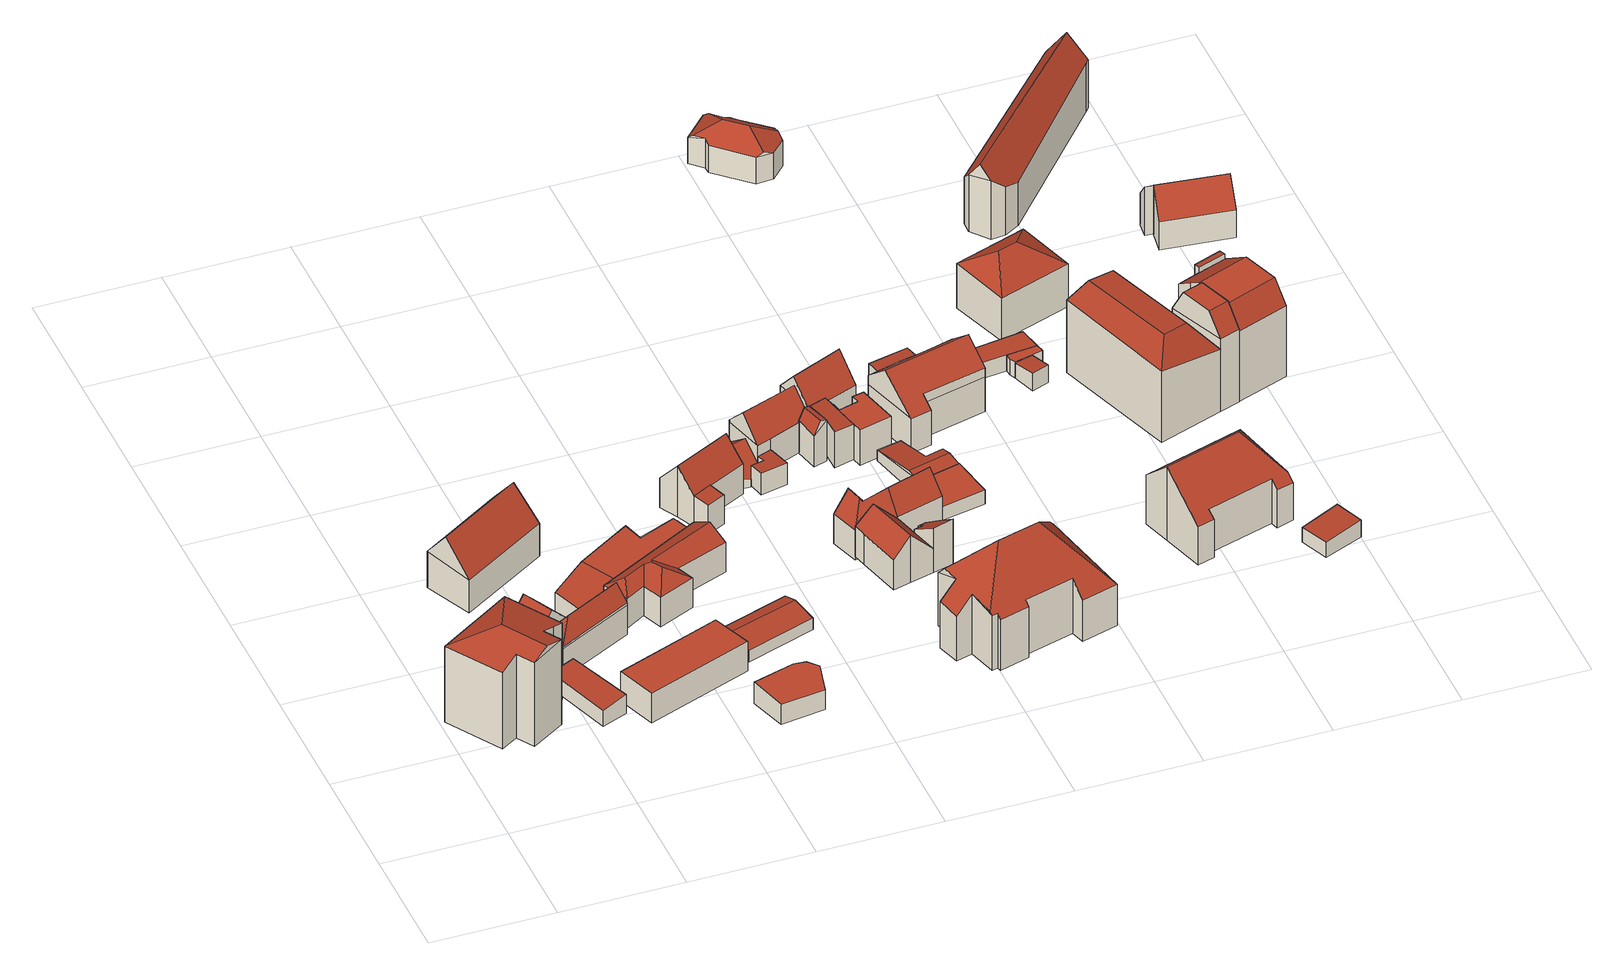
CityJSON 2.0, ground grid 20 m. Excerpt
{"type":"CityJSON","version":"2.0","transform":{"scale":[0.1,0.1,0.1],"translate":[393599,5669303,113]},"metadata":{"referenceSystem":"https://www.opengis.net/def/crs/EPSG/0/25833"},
"CityObjects":{
"building1":{"type":"Building","attributes":{"Dachtyp_tdc":"tdcFreeFormRoof","Gemeindeschluessel":14627140,"Dachneigung":16.89,"QualitaetDacherkennung":45,"Geometrietyp2DReferenz":"3000","function":"31001_9998","roofType":"5000","measuredHeight":16.54},"geometry":[{"type":"MultiSurface","lod":"2","boundaries":[[[0,1,2,3]],[[1,4,5,2]],[[4,6,7,5]],[[6,8,9,7]],[[8,10,11,9]],[[10,12,13,11]],[[12,14,15,13]],[[14,16,17,15]],[[16,0,3,17]],[[1,18,19]],[[14,12,20,19,18,0,16]],[[6,4,1,19,20,10,8]],[[12,10,20]],[[1,0,18]],[[3,2,5,7,9,11,13,15,17]]],"semantics":{"surfaces":[{"type":"WallSurface"},{"type":"RoofSurface"},{"type":"GroundSurface"}],"values":[0,0,0,0,0,0,0,0,0,1,1,1,0,0,2]}}]},
"building2":{"type":"Building","attributes":{"Dachtyp_tdc":"tdcPolyFlatRoof","Gemeindeschluessel":14627140,"Dachneigung":9.14,"QualitaetDacherkennung":57,"Geometrietyp2DReferenz":"3000","function":"31001_9998","roofType":"2100","measuredHeight":3.49},"geometry":[{"type":"MultiSurface","lod":"2","boundaries":[[[21,22,23,24]],[[22,25,26,23]],[[25,27,28,26]],[[27,29,30,28]],[[29,21,24,30]],[[29,27,25,22,21]],[[24,23,26,28,30]]],"semantics":{"surfaces":[{"type":"WallSurface"},{"type":"RoofSurface"},{"type":"GroundSurface"}],"values":[0,0,0,0,0,1,2]}}]},
"building3":{"type":"Building","attributes":{"Gemeindeschluessel":14627140,"Geometrietyp2DReferenz":"3000","function":"31001_9998","roofType":"9999"},"children":["building3-1","building3-2"]},
"building3-1":{"type":"BuildingPart","attributes":{"Dachtyp_tdc":"tdcGableRoof","Dachneigung":46.16,"QualitaetDacherkennung":69,"Geometrietyp2DReferenz":"3000","roofType":"3100","measuredHeight":8.43},"parents":["building3"],"geometry":[{"type":"MultiSurface","lod":"2","boundaries":[[[31,32,33,34,35]],[[32,36,37,33]],[[36,38,39,37]],[[36,32,40]],[[31,41,38,42]],[[32,31,42,40]],[[38,36,40,42]],[[34,33,37,39]],[[35,41,31]],[[34,39,38,41,35]]],"semantics":{"surfaces":[{"type":"WallSurface"},{"type":"RoofSurface"},{"type":"GroundSurface"},{"type":"ClosureSurface"}],"values":[0,0,0,0,0,1,1,2,0,3]}}]},
"building3-2":{"type":"BuildingPart","attributes":{"Dachtyp_tdc":"tdcHipAndGableRoof","Dachneigung":50.55,"QualitaetDacherkennung":56,"Geometrietyp2DReferenz":"3000","roofType":"5000","measuredHeight":8.38},"parents":["building3"],"geometry":[{"type":"MultiSurface","lod":"2","boundaries":[[[43,35,34,44]],[[45,46,47,39,38]],[[46,48,49,47]],[[48,50,51,49]],[[50,43,44,51]],[[35,52,53]],[[52,54,55,53]],[[35,53,55,48,46,45,41]],[[50,54,52,43]],[[48,55,54,50]],[[43,52,35]],[[44,34,39,47,49,51]],[[38,41,45]],[[39,34,35,41,38]]],"semantics":{"surfaces":[{"type":"WallSurface"},{"type":"RoofSurface"},{"type":"GroundSurface"},{"type":"ClosureSurface"}],"values":[0,0,0,0,0,1,1,1,0,0,0,2,0,3]}}]},
"building4":{"type":"Building","attributes":{"Dachtyp_tdc":"tdcGableRoof","Gemeindeschluessel":14627140,"Dachneigung":48.51,"QualitaetDacherkennung":77,"Geometrietyp2DReferenz":"3000","function":"31001_9998","roofType":"3100","measuredHeight":11.18},"geometry":[{"type":"MultiSurface","lod":"2","boundaries":[[[56,57,58,59]],[[57,60,61,58]],[[60,62,63,61]],[[62,56,59,63]],[[60,57,64]],[[56,62,65]],[[57,56,65,64]],[[62,60,64,65]],[[59,58,61,63]]],"semantics":{"surfaces":[{"type":"WallSurface"},{"type":"RoofSurface"},{"type":"GroundSurface"}],"values":[0,0,0,0,0,0,1,1,2]}}]},
"building5":{"type":"Building","attributes":{"Dachtyp_tdc":"tdcPolyFlatRoof","Gemeindeschluessel":14627140,"Dachneigung":0,"QualitaetDacherkennung":58,"Geometrietyp2DReferenz":"3000","function":"31001_9998","roofType":"1000","measuredHeight":5.31},"geometry":[{"type":"MultiSurface","lod":"2","boundaries":[[[66,67,68,69]],[[67,70,71,68]],[[70,72,73,71]],[[72,66,69,73]],[[72,70,67,66]],[[69,68,71,73]]],"semantics":{"surfaces":[{"type":"WallSurface"},{"type":"RoofSurface"},{"type":"GroundSurface"}],"values":[0,0,0,0,1,2]}}]},
"building6":{"type":"Building","attributes":{"Dachtyp_tdc":"tdcPolyFlatRoof","Gemeindeschluessel":14627140,"Dachneigung":2.82,"QualitaetDacherkennung":82,"Geometrietyp2DReferenz":"3000","function":"31001_9998","roofType":"2100","measuredHeight":3.91},"geometry":[{"type":"MultiSurface","lod":"2","boundaries":[[[74,75,76,77]],[[75,78,79,76]],[[78,80,81,79]],[[80,82,83,81]],[[82,84,85,83]],[[84,74,77,85]],[[84,82,80,78,75,74]],[[77,76,79,81,83,85]]],"semantics":{"surfaces":[{"type":"WallSurface"},{"type":"RoofSurface"},{"type":"GroundSurface"}],"values":[0,0,0,0,0,0,1,2]}}]},
"building7":{"type":"Building","attributes":{"Dachtyp_tdc":"tdcFreeFormRoof","Gemeindeschluessel":14627140,"Dachneigung":0.134,"QualitaetDacherkennung":58,"Geometrietyp2DReferenz":"3000","function":"31001_9998","roofType":"5000","measuredHeight":5.16},"geometry":[{"type":"MultiSurface","lod":"2","boundaries":[[[86,87,88,89]],[[87,90,91,88]],[[90,92,93,91]],[[92,94,95,93]],[[94,96,97,95]],[[96,98,99,97]],[[98,86,89,99]],[[98,100,101,87,86]],[[96,102,94,92,90,101,100]],[[90,87,101]],[[96,94,102]],[[98,96,100]],[[89,88,91,93,95,97,99]]],"semantics":{"surfaces":[{"type":"WallSurface"},{"type":"RoofSurface"},{"type":"GroundSurface"}],"values":[0,0,0,0,0,0,0,1,1,0,0,0,2]}}]},
"building8":{"type":"Building","attributes":{"Dachtyp_tdc":"tdcFreeFormRoof","Gemeindeschluessel":14627140,"Dachneigung":29.66,"QualitaetDacherkennung":18,"Geometrietyp2DReferenz":"3000","function":"31001_9998","roofType":"5000","measuredHeight":7.29},"geometry":[{"type":"MultiSurface","lod":"2","boundaries":[[[103,104,105,106]],[[104,107,108,105]],[[107,109,110,108]],[[109,111,112,110]],[[111,113,114,112]],[[113,115,116,114]],[[115,117,118,116]],[[117,103,106,118]],[[119,120,121,122,123,117,115]],[[119,115,113]],[[120,119,113,111]],[[124,121,120,111,109]],[[124,109,107]],[[122,121,124,107,104]],[[123,122,104,103]],[[123,103,117]],[[106,105,108,110,112,114,116,118]]],"semantics":{"surfaces":[{"type":"WallSurface"},{"type":"RoofSurface"},{"type":"GroundSurface"}],"values":[0,0,0,0,0,0,0,0,1,1,1,1,1,1,1,0,2]}}]},
"building9":{"type":"Building","attributes":{"Gemeindeschluessel":14627140,"Dachtyp_tdc":"tdcGableRoof","Dachneigung":12.07,"QualitaetDacherkennung":49,"Geometrietyp2DReferenz":"3000","function":"31001_9998","roofType":"3100","measuredHeight":3},"geometry":[{"type":"MultiSurface","lod":"2","boundaries":[[[125,126,127,128]],[[126,129,130,127]],[[129,131,132,130]],[[131,125,128,132]],[[129,126,133]],[[125,131,134]],[[126,125,134,133]],[[131,129,133,134]],[[128,127,130,132]]],"semantics":{"surfaces":[{"type":"WallSurface"},{"type":"RoofSurface"},{"type":"GroundSurface"}],"values":[0,0,0,0,0,0,1,1,2]}}]},
"building10":{"type":"Building","attributes":{"Gemeindeschluessel":14627140,"Geometrietyp2DReferenz":"3000","function":"31001_9998","roofType":"9999"},"children":["building10-1","building10-2"]},
"building10-1":{"type":"BuildingPart","attributes":{"Dachtyp_tdc":"tdcPolyFlatRoof","Dachneigung":8.15,"QualitaetDacherkennung":69,"Geometrietyp2DReferenz":"3000","roofType":"2100","measuredHeight":5.69},"parents":["building10"],"geometry":[{"type":"MultiSurface","lod":"2","boundaries":[[[135,136,137,138,139]],[[136,140,141,137]],[[140,142,143,144,141]],[[142,140,136,135]],[[138,137,141,144]],[[139,143,142,135]],[[139,138,144,143]]],"semantics":{"surfaces":[{"type":"WallSurface"},{"type":"RoofSurface"},{"type":"GroundSurface"},{"type":"ClosureSurface"}],"values":[0,0,0,1,2,0,3]}}]},
"building10-2":{"type":"BuildingPart","attributes":{"Dachtyp_tdc":"tdcGableRoof","Dachneigung":49.41,"QualitaetDacherkennung":79,"Geometrietyp2DReferenz":"3000","roofType":"3100","measuredHeight":9.41},"parents":["building10"],"geometry":[{"type":"MultiSurface","lod":"2","boundaries":[[[143,145,146,144]],[[145,147,148,146]],[[147,149,150,148]],[[149,151,152,150]],[[151,153,154,152]],[[153,155,156,154]],[[155,139,138,156]],[[151,149,147,145]],[[145,143,139,155,153,151]],[[138,144,146,148,150,152,154,156]],[[143,144,138,139]]],"semantics":{"surfaces":[{"type":"WallSurface"},{"type":"RoofSurface"},{"type":"GroundSurface"},{"type":"ClosureSurface"}],"values":[0,0,0,0,0,0,0,1,1,2,3]}}]},
"building11":{"type":"Building","attributes":{"Dachtyp_tdc":"tdcFreeFormRoof","Gemeindeschluessel":14627140,"Dachneigung":42.02,"QualitaetDacherkennung":54,"Geometrietyp2DReferenz":"3000","function":"31001_9998","roofType":"5000","measuredHeight":5.21},"geometry":[{"type":"MultiSurface","lod":"2","boundaries":[[[157,158,159,160]],[[158,161,162,159]],[[161,163,164,162]],[[163,165,166,164]],[[165,167,168,166]],[[167,169,170,168]],[[169,157,160,170]],[[158,157,171,172,161]],[[171,169,167,165,163,172]],[[157,169,171]],[[163,161,172]],[[160,159,162,164,166,168,170]]],"semantics":{"surfaces":[{"type":"WallSurface"},{"type":"RoofSurface"},{"type":"GroundSurface"}],"values":[0,0,0,0,0,0,0,1,1,0,0,2]}}]},
"building12":{"type":"Building","attributes":{"Gemeindeschluessel":14627140,"Geometrietyp2DReferenz":"3000","function":"31001_9998","roofType":"9999"},"children":["building12-1","building12-2"]},
"building12-1":{"type":"BuildingPart","attributes":{"Dachtyp_tdc":"tdcPolyFlatRoof","Dachneigung":33.7,"QualitaetDacherkennung":82,"Geometrietyp2DReferenz":"3000","roofType":"2100","measuredHeight":8.14},"parents":["building12"],"geometry":[{"type":"MultiSurface","lod":"2","boundaries":[[[173,174,175,176,177]],[[174,178,179,175]],[[178,180,181,179]],[[180,182,183,181]],[[182,184,185,183]],[[184,186,187,188,185]],[[186,184,182,180,178,174,173]],[[176,175,179,181,183,185,188]],[[173,177,187,186]],[[177,176,188,187]]],"semantics":{"surfaces":[{"type":"WallSurface"},{"type":"RoofSurface"},{"type":"GroundSurface"},{"type":"ClosureSurface"}],"values":[0,0,0,0,0,0,1,2,0,3]}}]},
"building12-2":{"type":"BuildingPart","attributes":{"Dachtyp_tdc":"tdcGableRoof","Dachneigung":45.66,"QualitaetDacherkennung":77,"Geometrietyp2DReferenz":"3000","roofType":"3100","measuredHeight":8.54},"parents":["building12"],"geometry":[{"type":"MultiSurface","lod":"2","boundaries":[[[189,190,191,192]],[[190,193,194,191]],[[193,177,176,194]],[[187,195,196,188]],[[195,197,198,196]],[[197,199,200,198]],[[199,189,192,200]],[[195,187,177,193,190]],[[190,189,199,197,195]],[[192,191,194,176,188,196,198,200]],[[187,188,176,177]]],"semantics":{"surfaces":[{"type":"WallSurface"},{"type":"RoofSurface"},{"type":"GroundSurface"},{"type":"ClosureSurface"}],"values":[0,0,0,0,0,0,0,1,1,2,3]}}]},
"building13":{"type":"Building","attributes":{"Dachtyp_tdc":"tdcFreeFormRoof","Gemeindeschluessel":14627140,"Dachneigung":54.24,"QualitaetDacherkennung":25,"Geometrietyp2DReferenz":"3000","function":"31001_9998","roofType":"5000","measuredHeight":9.15},"geometry":[{"type":"MultiSurface","lod":"2","boundaries":[[[201,202,203,204]],[[202,205,206,203]],[[205,207,208,206]],[[207,209,210,208]],[[209,211,212,210]],[[211,213,214,212]],[[213,201,204,214]],[[215,216,213,211]],[[215,211,209]],[[217,216,215,209,207]],[[218,219,217,207,205]],[[218,205,202]],[[219,218,202,201]],[[216,217,219,201,213]],[[204,203,206,208,210,212,214]]],"semantics":{"surfaces":[{"type":"WallSurface"},{"type":"RoofSurface"},{"type":"GroundSurface"}],"values":[0,0,0,0,0,0,0,1,0,1,1,0,1,1,2]}}]},
"building14":{"type":"Building","attributes":{"Gemeindeschluessel":14627140,"Geometrietyp2DReferenz":"3000","function":"31001_9998","roofType":"9999"},"children":["building14-1","building14-2","building14-3"]},
"building14-1":{"type":"BuildingPart","attributes":{"Dachtyp_tdc":"tdcGableRoof","Dachneigung":47.63,"QualitaetDacherkennung":72,"Geometrietyp2DReferenz":"3000","roofType":"3100","measuredHeight":9.34},"parents":["building14"],"geometry":[{"type":"MultiSurface","lod":"2","boundaries":[[[220,221,222,223,224]],[[225,226,227,228,229]],[[226,230,231,227]],[[230,232,233,231]],[[221,234,235,236,237,225]],[[238,237,236,239]],[[226,238,239,230]],[[230,239,236,235,232]],[[225,237,238,226]],[[232,235,234,220]],[[220,234,221]],[[224,223,228,227,231,233]],[[229,222,221,225]],[[229,228,223,222]],[[224,233,232,220]]],"semantics":{"surfaces":[{"type":"WallSurface"},{"type":"RoofSurface"},{"type":"GroundSurface"},{"type":"ClosureSurface"}],"values":[0,0,0,0,1,1,0,0,0,0,0,2,0,3,3]}}]},
"building14-2":{"type":"BuildingPart","attributes":{"Dachtyp_tdc":"tdcGableRoof","Dachneigung":62.83,"QualitaetDacherkennung":43,"Geometrietyp2DReferenz":"3000","roofType":"3100","measuredHeight":7.85},"parents":["building14"],"geometry":[{"type":"MultiSurface","lod":"2","boundaries":[[[240,241,242,233,232]],[[241,243,244,242]],[[243,245,220,224,244]],[[243,241,246]],[[240,245,247]],[[241,240,247,246]],[[245,243,246,247]],[[233,242,244,224]],[[232,220,245,240]],[[232,233,224,220]]],"semantics":{"surfaces":[{"type":"WallSurface"},{"type":"RoofSurface"},{"type":"GroundSurface"},{"type":"ClosureSurface"}],"values":[0,0,0,0,0,1,1,2,0,3]}}]},
"building14-3":{"type":"BuildingPart","attributes":{"Dachtyp_tdc":"tdcPolyFlatRoof","Dachneigung":3.8,"QualitaetDacherkennung":68,"Geometrietyp2DReferenz":"3000","roofType":"2100","measuredHeight":3.87},"parents":["building14"],"geometry":[{"type":"MultiSurface","lod":"2","boundaries":[[[222,248,249,223]],[[248,250,251,249]],[[250,252,253,251]],[[252,254,255,253]],[[254,229,228,255]],[[229,254,252,250,248,222]],[[223,249,251,253,255,228]],[[222,223,228,229]]],"semantics":{"surfaces":[{"type":"WallSurface"},{"type":"RoofSurface"},{"type":"GroundSurface"},{"type":"ClosureSurface"}],"values":[0,0,0,0,0,1,2,3]}}]},
"building15":{"type":"Building","attributes":{"Dachtyp_tdc":"tdcFreeFormRoof","Gemeindeschluessel":14627140,"Dachneigung":46.14,"QualitaetDacherkennung":55,"Geometrietyp2DReferenz":"3000","function":"31001_9998","roofType":"5000","measuredHeight":16.93},"geometry":[{"type":"MultiSurface","lod":"2","boundaries":[[[256,257,258,259]],[[257,260,261,258]],[[260,262,263,261]],[[262,264,265,263]],[[264,266,267,265]],[[266,268,269,267]],[[268,270,271,269]],[[270,272,273,271]],[[272,274,275,273]],[[274,276,277,275]],[[276,278,279,277]],[[278,280,281,279]],[[280,282,283,281]],[[282,284,285,283]],[[284,286,287,285]],[[286,288,289,287]],[[288,290,291,289]],[[290,256,259,291]],[[286,292,293,294,256,290,288]],[[270,268,295,296]],[[293,292,284,282,280,278,276,274,272,270,296]],[[296,295,266,264,262,260,257,294,293]],[[286,284,292]],[[268,266,295]],[[257,256,294]],[[259,258,261,263,265,267,269,271,273,275,277,279,281,283,285,287,289,291]]],"semantics":{"surfaces":[{"type":"WallSurface"},{"type":"RoofSurface"},{"type":"GroundSurface"}],"values":[0,0,0,0,0,0,0,0,0,0,0,0,0,0,0,0,0,0,1,1,1,1,0,0,0,2]}}]},
"building16":{"type":"Building","attributes":{"Gemeindeschluessel":14627140,"Geometrietyp2DReferenz":"3000","function":"31001_9998","roofType":"9999"},"children":["building16-1","building16-2","building16-3"]},
"building16-1":{"type":"BuildingPart","attributes":{"Dachtyp_tdc":"tdcGableRoof","Dachneigung":47.45,"QualitaetDacherkennung":79,"Geometrietyp2DReferenz":"3000","roofType":"3100","measuredHeight":9.73},"parents":["building16"],"geometry":[{"type":"MultiSurface","lod":"2","boundaries":[[[297,298,299,300]],[[298,301,302,299]],[[303,297,300,304]],[[301,298,305]],[[297,303,306]],[[298,297,306,305]],[[303,307,301,305,306]],[[300,299,302,308,304]],[[308,302,301,307]],[[304,308,307,303]]],"semantics":{"surfaces":[{"type":"WallSurface"},{"type":"RoofSurface"},{"type":"GroundSurface"},{"type":"ClosureSurface"}],"values":[0,0,0,0,0,1,1,2,0,3]}}]},
"building16-2":{"type":"BuildingPart","attributes":{"Dachtyp_tdc":"tdcPolyFlatRoof","Dachneigung":2.73,"QualitaetDacherkennung":79,"Geometrietyp2DReferenz":"3000","roofType":"2100","measuredHeight":6.58},"parents":["building16"],"geometry":[{"type":"MultiSurface","lod":"2","boundaries":[[[309,241,310,311]],[[241,312,303,304,310]],[[313,314,315,308,307]],[[314,316,317,315]],[[318,309,311,319]],[[318,316,314,313,312,241,309]],[[311,310,304,308,315,317,319]],[[313,307,303,312]],[[307,308,304,303]],[[319,317,316,318]]],"semantics":{"surfaces":[{"type":"WallSurface"},{"type":"RoofSurface"},{"type":"GroundSurface"},{"type":"ClosureSurface"}],"values":[0,0,0,0,0,1,2,0,3,3]}}]},
"building16-3":{"type":"BuildingPart","attributes":{"Dachtyp_tdc":"tdcPolyFlatRoof","Dachneigung":0,"QualitaetDacherkennung":82,"Geometrietyp2DReferenz":"3000","roofType":"1000","measuredHeight":6.55},"parents":["building16"],"geometry":[{"type":"MultiSurface","lod":"2","boundaries":[[[320,321,322,323]],[[321,324,319,322]],[[324,318,319]],[[325,326,315,317,316]],[[326,327,328,315]],[[327,329,330,328]],[[329,331,332,330]],[[331,333,334,332]],[[333,320,323,334]],[[333,331,329,327,326,325,324,321,320]],[[323,322,319,317,315,328,330,332,334]],[[316,318,324,325]],[[316,317,319,318]]],"semantics":{"surfaces":[{"type":"WallSurface"},{"type":"RoofSurface"},{"type":"GroundSurface"},{"type":"ClosureSurface"}],"values":[0,0,0,0,0,0,0,0,0,1,2,0,3]}}]},
"building17":{"type":"Building","attributes":{"Dachtyp_tdc":"tdcPolyFlatRoof","Gemeindeschluessel":14627140,"Dachneigung":0,"QualitaetDacherkennung":73,"Geometrietyp2DReferenz":"3000","function":"31001_9998","roofType":"1000","measuredHeight":2.46},"geometry":[{"type":"MultiSurface","lod":"2","boundaries":[[[335,336,337,338]],[[336,339,340,337]],[[339,341,342,340]],[[341,343,344,342]],[[343,335,338,344]],[[343,341,339,336,335]],[[338,337,340,342,344]]],"semantics":{"surfaces":[{"type":"WallSurface"},{"type":"RoofSurface"},{"type":"GroundSurface"}],"values":[0,0,0,0,0,1,2]}}]},
"building18":{"type":"Building","attributes":{"Dachtyp_tdc":"tdcFreeFormRoof","Gemeindeschluessel":14627140,"Dachneigung":10.87,"QualitaetDacherkennung":29,"Geometrietyp2DReferenz":"3000","function":"31001_9998","roofType":"5000","measuredHeight":3.5},"geometry":[{"type":"MultiSurface","lod":"2","boundaries":[[[345,346,347,348]],[[346,349,350,347]],[[349,351,352,350]],[[351,353,354,352]],[[353,355,356,354]],[[355,345,348,356]],[[355,353,357,358]],[[357,351,349,346,345,358]],[[345,355,358]],[[353,351,357]],[[348,347,350,352,354,356]]],"semantics":{"surfaces":[{"type":"WallSurface"},{"type":"RoofSurface"},{"type":"GroundSurface"}],"values":[0,0,0,0,0,0,1,1,0,0,2]}}]},
"building19":{"type":"Building","attributes":{"Dachtyp_tdc":"tdcFreeFormRoof","Gemeindeschluessel":14627140,"Dachneigung":39.58,"QualitaetDacherkennung":71,"Geometrietyp2DReferenz":"3000","function":"31001_9998","roofType":"5000","measuredHeight":11.48},"geometry":[{"type":"MultiSurface","lod":"2","boundaries":[[[359,360,361,362]],[[360,363,364,361]],[[363,365,366,364]],[[365,367,368,366]],[[367,369,370,368]],[[369,371,372,370]],[[371,373,374,372]],[[373,375,376,374]],[[375,377,378,376]],[[377,379,380,378]],[[379,359,362,380]],[[381,382,383,384,385,386,387,388]],[[389,387,386,359,379,390,391]],[[373,389,391,375]],[[375,391,390,377]],[[377,390,379]],[[371,388,387,389,373]],[[369,381,388,371]],[[360,385,384,363]],[[359,386,385,360]],[[363,384,383,365]],[[365,383,382,367]],[[367,382,381,369]],[[362,361,364,366,368,370,372,374,376,378,380]]],"semantics":{"surfaces":[{"type":"WallSurface"},{"type":"RoofSurface"},{"type":"GroundSurface"}],"values":[0,0,0,0,0,0,0,0,0,0,0,1,1,0,0,0,0,0,0,0,0,0,0,2]}}]},
"building20":{"type":"Building","attributes":{"Dachtyp_tdc":"tdcPolyFlatRoof","Gemeindeschluessel":14627140,"Dachneigung":3.23,"QualitaetDacherkennung":68,"Geometrietyp2DReferenz":"3000","function":"31001_9998","roofType":"2100","measuredHeight":2.5},"geometry":[{"type":"MultiSurface","lod":"2","boundaries":[[[392,393,394,395]],[[393,396,397,394]],[[396,398,399,397]],[[398,400,401,399]],[[400,392,395,401]],[[400,398,396,393,392]],[[395,394,397,399,401]]],"semantics":{"surfaces":[{"type":"WallSurface"},{"type":"RoofSurface"},{"type":"GroundSurface"}],"values":[0,0,0,0,0,1,2]}}]},
"building21":{"type":"Building","attributes":{"name":"Freie Werkschule Meißen","Dachtyp_tdc":"tdcFreeFormRoof","Gemeindeschluessel":14627140,"Dachneigung":33.9,"QualitaetDacherkennung":67,"Geometrietyp2DReferenz":"3000","function":"31001_3021","roofType":"5000","measuredHeight":7.3},"geometry":[{"type":"MultiSurface","lod":"2","boundaries":[[[402,403,404,405]],[[403,406,407,404]],[[406,408,409,407]],[[408,410,411,409]],[[410,412,413,411]],[[412,414,415,413]],[[414,416,417,415]],[[416,418,419,417]],[[418,420,421,419]],[[420,422,423,421]],[[422,402,405,423]],[[418,416,424,425,426]],[[427,428,406,403,429]],[[424,414,412,410,408,428,427,425]],[[420,426,425,427,429,402,422]],[[408,406,428]],[[416,414,424]],[[420,418,426]],[[403,402,429]],[[405,404,407,409,411,413,415,417,419,421,423]]],"semantics":{"surfaces":[{"type":"WallSurface"},{"type":"RoofSurface"},{"type":"GroundSurface"}],"values":[0,0,0,0,0,0,0,0,0,0,0,1,1,1,1,0,0,0,0,2]}}]},
"building22":{"type":"Building","attributes":{"Gemeindeschluessel":14627140,"Geometrietyp2DReferenz":"3000","function":"31001_9998","roofType":"9999"},"children":["building22-1","building22-2","building22-3"]},
"building22-1":{"type":"BuildingPart","attributes":{"Dachtyp_tdc":"tdcPolyFlatRoof","Dachneigung":0,"QualitaetDacherkennung":61,"Geometrietyp2DReferenz":"3000","roofType":"1000","measuredHeight":2.81},"parents":["building22"],"geometry":[{"type":"MultiSurface","lod":"2","boundaries":[[[430,431,432,433]],[[434,435,436,437]],[[435,438,439,436]],[[440,430,433,441,442]],[[440,443,438,435,434,431,430]],[[433,432,437,436,439,441]],[[437,432,431,434]],[[442,443,440]],[[441,439,438,443,442]]],"semantics":{"surfaces":[{"type":"WallSurface"},{"type":"RoofSurface"},{"type":"GroundSurface"},{"type":"ClosureSurface"}],"values":[0,0,0,0,1,2,3,0,3]}}]},
"building22-2":{"type":"BuildingPart","attributes":{"Dachtyp_tdc":"tdcPolyFlatRoof","Dachneigung":5.24,"QualitaetDacherkennung":69,"Geometrietyp2DReferenz":"3000","roofType":"2100","measuredHeight":3.16},"parents":["building22"],"geometry":[{"type":"MultiSurface","lod":"2","boundaries":[[[444,442,441,445]],[[446,447,439,438]],[[446,444,445,447]],[[446,438,443,442,444]],[[445,441,439,447]],[[439,441,442,443,438]]],"semantics":{"surfaces":[{"type":"WallSurface"},{"type":"RoofSurface"},{"type":"GroundSurface"},{"type":"ClosureSurface"}],"values":[0,0,0,1,2,3]}}]},
"building22-3":{"type":"BuildingPart","attributes":{"Dachtyp_tdc":"tdcPolyFlatRoof","Dachneigung":5.79,"QualitaetDacherkennung":69,"Geometrietyp2DReferenz":"3000","roofType":"2100","measuredHeight":3.19},"parents":["building22"],"geometry":[{"type":"MultiSurface","lod":"2","boundaries":[[[448,449,432,431]],[[448,450,451,449]],[[450,452,453,451]],[[452,454,455,453]],[[454,434,437,455]],[[434,454,452,450,448,431]],[[432,449,451,453,455,437]],[[431,432,437,434]]],"semantics":{"surfaces":[{"type":"WallSurface"},{"type":"RoofSurface"},{"type":"GroundSurface"},{"type":"ClosureSurface"}],"values":[0,0,0,0,0,1,2,3]}}]},
"building23":{"type":"Building","attributes":{"Dachtyp_tdc":"tdcHipAndGableRoof","Gemeindeschluessel":14627140,"Dachneigung":41.77,"QualitaetDacherkennung":73,"Geometrietyp2DReferenz":"3000","function":"31001_9998","roofType":"5000","measuredHeight":13.47},"geometry":[{"type":"MultiSurface","lod":"2","boundaries":[[[456,457,458,459]],[[457,460,461,458]],[[460,462,463,461]],[[462,464,465,463]],[[464,466,467,465]],[[466,468,469,467]],[[468,470,471,469]],[[470,472,473,471]],[[472,474,475,473]],[[474,456,459,475]],[[470,468,476]],[[468,466,464,476]],[[464,462,460,457,456,474,472,470,476]],[[459,458,461,463,465,467,469,471,473,475]]],"semantics":{"surfaces":[{"type":"WallSurface"},{"type":"RoofSurface"},{"type":"GroundSurface"}],"values":[0,0,0,0,0,0,0,0,0,0,1,1,1,2]}}]},
"building24":{"type":"Building","attributes":{"Dachtyp_tdc":"tdcHipRoof","Gemeindeschluessel":14627140,"Dachneigung":34.94,"QualitaetDacherkennung":55,"Geometrietyp2DReferenz":"3000","function":"31001_9998","roofType":"3200","measuredHeight":11.42},"geometry":[{"type":"MultiSurface","lod":"2","boundaries":[[[477,478,479,480]],[[478,481,482,479]],[[481,483,484,482]],[[483,477,480,484]],[[481,478,485]],[[477,483,486]],[[478,477,486,485]],[[483,481,485,486]],[[480,479,482,484]]],"semantics":{"surfaces":[{"type":"WallSurface"},{"type":"RoofSurface"},{"type":"GroundSurface"}],"values":[0,0,0,0,1,1,1,1,2]}}]},
"building25":{"type":"Building","attributes":{"Dachtyp_tdc":"tdcPolyFlatRoof","Gemeindeschluessel":14627140,"Dachneigung":3.4,"QualitaetDacherkennung":77,"Geometrietyp2DReferenz":"3000","function":"31001_9998","roofType":"2100","measuredHeight":3.16},"geometry":[{"type":"MultiSurface","lod":"2","boundaries":[[[487,488,489,490]],[[488,491,492,489]],[[491,493,494,492]],[[493,487,490,494]],[[493,491,488,487]],[[490,489,492,494]]],"semantics":{"surfaces":[{"type":"WallSurface"},{"type":"RoofSurface"},{"type":"GroundSurface"}],"values":[0,0,0,0,1,2]}}]},
"building26":{"type":"Building","attributes":{"Gemeindeschluessel":14627140,"Geometrietyp2DReferenz":"3000","function":"31001_9998","roofType":"9999"},"children":["building26-1","building26-2"]},
"building26-1":{"type":"BuildingPart","attributes":{"Dachtyp_tdc":"tdcCutGableRoof","Dachneigung":0.272,"QualitaetDacherkennung":57,"Geometrietyp2DReferenz":"3000","roofType":"9999","measuredHeight":17.07},"parents":["building26"],"geometry":[{"type":"MultiSurface","lod":"2","boundaries":[[[495,496,497,498,499]],[[496,500,501,497]],[[500,502,503,504,501]],[[496,495,505,506]],[[500,496,506,507]],[[502,500,507,508]],[[495,502,508,505]],[[507,506,505,508]],[[498,497,501,504]],[[495,499,503,502]],[[499,498,504,503]]],"semantics":{"surfaces":[{"type":"WallSurface"},{"type":"RoofSurface"},{"type":"GroundSurface"},{"type":"ClosureSurface"}],"values":[0,0,0,1,0,1,0,1,2,0,3]}}]},
"building26-2":{"type":"BuildingPart","attributes":{"Dachtyp_tdc":"tdcCutTentRoof","Dachneigung":52.72,"QualitaetDacherkennung":57,"Geometrietyp2DReferenz":"3000","roofType":"9999","measuredHeight":17.09},"parents":["building26"],"geometry":[{"type":"MultiSurface","lod":"2","boundaries":[[[503,509,510,504]],[[509,511,512,510]],[[511,513,514,512]],[[503,499,513,515,516]],[[509,503,516,517]],[[511,509,517,518]],[[513,511,518,515]],[[518,517,516,515]],[[514,498,504,510,512]],[[499,498,514,513]],[[503,504,498,499]]],"semantics":{"surfaces":[{"type":"WallSurface"},{"type":"RoofSurface"},{"type":"GroundSurface"},{"type":"ClosureSurface"}],"values":[0,0,0,1,1,1,1,1,2,0,3]}}]},
"building27":{"type":"Building","attributes":{"Gemeindeschluessel":14627140,"Geometrietyp2DReferenz":"3000","function":"31001_9998","roofType":"9999"},"children":["building27-1","building27-2"]},
"building27-1":{"type":"BuildingPart","attributes":{"Dachtyp_tdc":"tdcPolyFlatRoof","Dachneigung":2.93,"QualitaetDacherkennung":25,"Geometrietyp2DReferenz":"3000","roofType":"2100","measuredHeight":14.64},"parents":["building27"],"geometry":[{"type":"MultiSurface","lod":"2","boundaries":[[[519,520,521,522,523]],[[520,524,525,521]],[[524,526,527,528,525]],[[526,524,520,519]],[[522,521,525,528]],[[523,527,526,519]],[[523,522,528,527]]],"semantics":{"surfaces":[{"type":"WallSurface"},{"type":"RoofSurface"},{"type":"GroundSurface"},{"type":"ClosureSurface"}],"values":[0,0,0,1,2,0,3]}}]},
"building27-2":{"type":"BuildingPart","attributes":{"Dachtyp_tdc":"tdcCutGableRoof","Dachneigung":0.475,"QualitaetDacherkennung":51,"Geometrietyp2DReferenz":"3000","roofType":"9999","measuredHeight":16.84},"parents":["building27"],"geometry":[{"type":"MultiSurface","lod":"2","boundaries":[[[529,530,531,532]],[[530,533,534,531]],[[533,535,536,534]],[[535,537,538,536]],[[537,539,540,538]],[[539,523,522,540]],[[527,541,542,528]],[[541,543,544,542]],[[543,545,546,544]],[[545,529,532,546]],[[533,530,529,545]],[[543,541,527,523,539,537,535]],[[545,543,535,533]],[[532,531,534,536,538,540,522,528,542,544,546]],[[527,528,522,523]]],"semantics":{"surfaces":[{"type":"WallSurface"},{"type":"RoofSurface"},{"type":"GroundSurface"},{"type":"ClosureSurface"}],"values":[0,0,0,0,0,0,0,0,0,0,1,1,1,2,3]}}]},
"building28":{"type":"Building","attributes":{"Dachtyp_tdc":"tdcFreeFormRoof","Gemeindeschluessel":14627140,"Dachneigung":51.42,"QualitaetDacherkennung":48,"Geometrietyp2DReferenz":"3000","function":"31001_9998","roofType":"5000","measuredHeight":12.97},"geometry":[{"type":"MultiSurface","lod":"2","boundaries":[[[547,548,549,550]],[[548,551,552,549]],[[551,553,554,552]],[[553,555,556,554]],[[555,557,558,556]],[[557,559,560,558]],[[559,561,562,560]],[[561,547,550,562]],[[563,564,551,548,547]],[[555,553,564,563,561,559,557]],[[553,551,564]],[[547,561,563]],[[550,549,552,554,556,558,560,562]]],"semantics":{"surfaces":[{"type":"WallSurface"},{"type":"RoofSurface"},{"type":"GroundSurface"}],"values":[0,0,0,0,0,0,0,0,1,1,0,0,2]}}]},
"building29":{"type":"Building","attributes":{"Dachtyp_tdc":"tdcGableRoof","Gemeindeschluessel":14627140,"Dachneigung":47.8,"QualitaetDacherkennung":80,"Geometrietyp2DReferenz":"3000","function":"31001_9998","roofType":"3100","measuredHeight":9.12},"geometry":[{"type":"MultiSurface","lod":"2","boundaries":[[[565,566,567,568]],[[566,569,570,567]],[[569,571,572,570]],[[571,573,574,572]],[[573,575,576,574]],[[575,577,578,576]],[[577,579,580,578]],[[579,565,568,580]],[[575,573,571,569,566,565]],[[565,579,577,575]],[[568,567,570,572,574,576,578,580]]],"semantics":{"surfaces":[{"type":"WallSurface"},{"type":"RoofSurface"},{"type":"GroundSurface"}],"values":[0,0,0,0,0,0,0,0,1,1,2]}}]}
},
"vertices":[
[8,277,144],[130,353,146],[130,353,5],[8,277,5],[185,265,146],[185,265,5],[168,254,152],[168,254,5],[147,240,160],[147,240,5],[164,212,160],[164,212,5],[109,177,158],[109,177,5],[91,205,158],[91,205,5],[64,188,144],[64,188,5],[9,277,144],[91,264,170],[135,194,170],
[168,254,65],[185,265,68],[185,265,36],[168,254,36],[205,271,71],[205,271,36],[246,165,71],[246,165,36],[204,149,64],[204,149,36],
[178,337,74],[152,387,74],[152,387,19],[178,337,19],[178,337,72],[205,414,71],[205,414,19],[230,364,71],[230,364,19],[177,400,103],[215,357,72],[202,350,103],
[199,296,72],[199,296,19],[230,364,72],[271,385,72],[271,385,19],[301,400,72],[301,400,19],[322,359,72],[322,359,19],[199,296,76],[218,329,103],[322,359,76],[312,378,103],
[92,566,84],[225,650,84],[225,650,18],[92,566,18],[270,578,77],[270,578,18],[127,489,77],[127,489,18],[245,618,130],[107,532,130],
[443,189,96],[270,124,96],[270,124,42],[443,189,42],[246,188,96],[246,188,42],[418,253,96],[418,253,42],
[436,35,94],[417,95,97],[417,95,58],[436,35,58],[485,115,97],[485,115,58],[505,113,97],[505,113,58],[520,98,96],[520,98,58],[508,45,94],[508,45,58],
[271,385,49],[245,450,51],[245,450,15],[271,385,15],[389,541,67],[389,541,15],[399,507,67],[399,507,15],[460,533,66],[460,533,15],[476,493,67],[476,493,15],[301,400,57],[301,400,15],[335,419,67],[300,485,67],[463,527,66],
[502,432,84],[416,399,84],[416,399,30],[502,432,30],[428,371,84],[428,371,30],[368,345,84],[368,345,30],[355,378,84],[355,378,30],[322,359,84],[322,359,30],[301,400,84],[301,400,30],[476,493,84],[476,493,30],[331,391,97],[367,410,97],[378,406,102],[381,414,99],[489,463,103],[386,388,103],
[427,252,79],[540,290,79],[540,290,55],[427,252,55],[560,230,76],[560,230,55],[447,192,76],[447,192,55],[547,269,85],[434,231,85],
[526,557,92],[538,532,88],[538,532,35],[526,557,35],[526,557,90],[508,517,88],[508,517,35],[495,541,92],[495,541,90],[495,541,35],
[481,571,129],[481,571,35],[465,602,89],[465,602,35],[559,648,89],[559,648,35],[574,617,129],[574,617,35],[583,599,105],[583,599,35],[589,588,90],[589,588,35],
[626,602,49],[605,598,50],[605,598,36],[626,602,36],[583,599,56],[583,599,36],[559,648,74],[559,648,36],[552,662,62],[552,662,36],[590,679,58],[590,679,36],[604,683,57],[604,683,36],[614,645,88],[567,632,88],
[749,315,124],[764,319,124],[764,319,75],[749,315,75],[749,315,119],[761,329,117],[761,329,75],[774,333,117],[774,333,75],[786,310,134],[786,310,75],[795,278,157],[795,278,75],[762,269,156],[762,269,118],[762,269,75],
[669,345,131],[698,348,161],[698,348,75],[669,345,75],[738,352,120],[738,352,75],[722,259,161],[722,259,75],[693,252,129],[693,252,75],[675,323,130],[675,323,75],
[669,345,123],[654,392,123],[654,392,69],[669,345,69],[705,405,123],[705,405,69],[706,398,123],[706,398,69],[798,426,123],[798,426,69],[815,374,123],[815,374,69],[738,352,123],[738,352,69],[806,400,161],[733,378,160],[690,369,153],[679,398,159],[687,372,157],
[697,645,94],[645,624,94],[645,624,75],[645,624,39],[697,645,39],[622,615,94],[604,683,94],[604,683,39],[622,615,39],[622,615,75],[695,716,94],[695,716,39],[715,652,94],[715,652,39],[697,645,95],[715,652,95],[705,684,132],[613,650,132],[604,683,97],[695,716,98],
[715,652,115],[728,613,114],[728,613,39],[706,606,95],[706,606,39],[697,645,98],[717,610,117],[706,648,117],
[655,582,78],[655,582,39],[611,572,78],[611,572,39],[605,598,76],[605,598,39],[626,602,76],[626,602,39],
[729,93,200],[717,135,185],[717,135,88],[729,93,88],[792,156,185],[792,156,88],[790,163,177],[790,163,88],[833,175,177],[833,175,88],[834,168,184],[834,168,88],[917,192,177],[917,192,88],[959,42,163],[959,42,88],[899,25,163],[899,25,88],[892,48,189],[892,48,88],[811,25,189],[811,25,88],[813,18,180],[813,18,88],[764,4,180],[764,4,88],[762,11,188],[762,11,88],[752,8,188],[752,8,88],[739,55,197],[739,55,88],[712,47,169],[712,47,88],[701,85,173],[701,85,88],[751,13,193],[792,88,257],[721,119,203],[911,190,184],[863,108,257],
[695,716,111],[781,755,109],[781,755,49],[695,716,49],[801,687,104],[801,687,49],[716,651,105],[716,651,49],[790,724,146],[704,687,146],[745,663,105],[745,663,49],
[728,581,115],[728,613,49],[728,581,49],[716,651,115],[745,663,113],[750,643,113],[750,643,49],[749,643,113],[749,643,49],[761,590,113],[761,590,49],
[818,587,114],[765,574,114],[765,574,49],[818,587,49],[761,590,114],[749,643,114],[750,643,114],[753,629,114],[753,629,49],[785,637,114],[785,637,49],[782,651,114],[782,651,49],[801,655,114],[801,655,49],
[798,426,104],[806,444,104],[806,444,79],[798,426,79],[875,461,104],[875,461,79],[887,389,104],[887,389,79],[815,374,104],[815,374,79],
[781,548,91],[821,557,91],[821,557,72],[781,548,72],[836,495,103],[836,495,72],[865,503,103],[865,503,72],[875,461,102],[875,461,72],[806,444,102],[806,444,72],[869,485,107],[800,468,107],
[839,562,122],[810,660,122],[810,660,59],[839,562,59],[865,674,122],[865,674,59],[902,683,122],[902,683,59],[935,692,122],[935,692,59],[954,697,122],[954,697,59],[955,690,122],[955,690,59],[964,656,122],[964,656,59],[974,616,122],[974,616,59],[868,590,122],[868,590,59],[873,570,122],[873,570,59],[954,697,138],[935,692,138],[902,683,138],[865,674,139],[810,660,138],[821,621,173],[964,657,173],[955,690,144],[964,656,173],[868,590,139],[974,616,138],
[865,674,83],[846,752,83],[846,752,58],[865,674,58],[913,772,79],[913,772,58],[935,692,79],[935,692,58],[902,683,81],[902,683,58],
[790,1266,137],[770,1285,131],[770,1285,83],[790,1266,83],[811,1329,129],[811,1329,83],[832,1309,134],[832,1309,83],[845,1309,129],[845,1309,83],[852,1302,129],[852,1302,83],[895,1262,130],[895,1262,83],[896,1231,130],[896,1231,83],[873,1207,131],[873,1207,83],[845,1205,132],[845,1205,83],[791,1255,132],[791,1255,83],[895,1247,136],[852,1248,156],[857,1206,138],[820,1277,156],[817,1323,134],[776,1279,137],
[1028,655,111],[1027,666,111],[1027,666,82],[1028,655,82],[1076,671,111],[1079,658,111],[1079,658,82],[1076,671,82],[1061,653,111],[1061,653,82],[1032,646,111],[1032,646,82],[1032,646,110],[1044,649,111],
[1045,609,114],[1045,609,82],[1073,619,114],[1073,619,82],
[983,661,111],[983,661,82],[964,656,111],[964,656,82],[955,690,114],[955,690,82],[1067,706,114],[1067,706,82],
[1248,174,180],[1138,140,180],[1138,140,99],[1248,174,99],[1142,128,169],[1142,128,99],[1114,120,169],[1114,120,99],[1093,190,234],[1093,190,99],[1078,237,189],[1078,237,99],[1243,288,189],[1243,288,99],[1276,183,180],[1276,183,99],[1280,170,167],[1280,170,99],[1252,161,168],[1252,161,99],[1219,229,234],
[1014,836,159],[1133,877,159],[1133,877,77],[1014,836,77],[1166,782,155],[1166,782,77],[1047,740,155],[1047,740,77],[1098,813,191],[1067,803,191],
[1267,100,140],[1332,127,145],[1332,127,113],[1267,100,113],[1351,81,144],[1351,81,113],[1287,54,140],[1287,54,113],
[1239,552,221],[1272,564,220],[1272,564,93],[1239,552,93],[1239,552,208],[1309,464,226],[1309,464,93],[1276,453,226],[1276,453,207],[1276,453,93],[1247,529,264],[1281,541,264],[1301,488,263],[1267,476,263],
[1171,416,223],[1171,416,93],[1101,618,226],[1101,618,93],[1202,653,209],[1202,653,93],[1172,616,262],[1227,462,262],[1186,446,264],[1130,604,264],
[1301,604,240],[1298,614,239],[1298,614,94],[1301,604,94],[1301,604,231],[1343,631,239],[1343,631,94],[1347,621,240],[1347,621,231],[1347,621,94],
[1394,495,223],[1309,464,223],[1309,464,94],[1394,495,94],[1301,486,261],[1301,486,94],[1279,545,262],[1279,545,94],[1272,564,249],[1272,564,94],[1263,589,231],[1263,589,94],[1348,618,233],[1348,618,94],[1363,577,262],[1363,577,94],[1385,518,261],[1385,518,94],
[1108,1033,151],[1109,1053,133],[1109,1053,48],[1108,1033,48],[1324,1286,133],[1324,1286,48],[1373,1242,136],[1373,1242,48],[1368,1236,136],[1368,1236,48],[1180,1021,126],[1180,1021,48],[1155,1006,136],[1155,1006,48],[1132,1004,155],[1132,1004,48],[1120,1018,178],[1348,1264,178],
[1339,888,174],[1339,890,172],[1339,890,83],[1339,888,83],[1326,891,172],[1326,891,83],[1329,917,141],[1329,917,83],[1455,902,140],[1455,902,83],[1452,874,174],[1452,874,83],[1448,839,134],[1448,839,83],[1334,852,134],[1334,852,83]
]}
